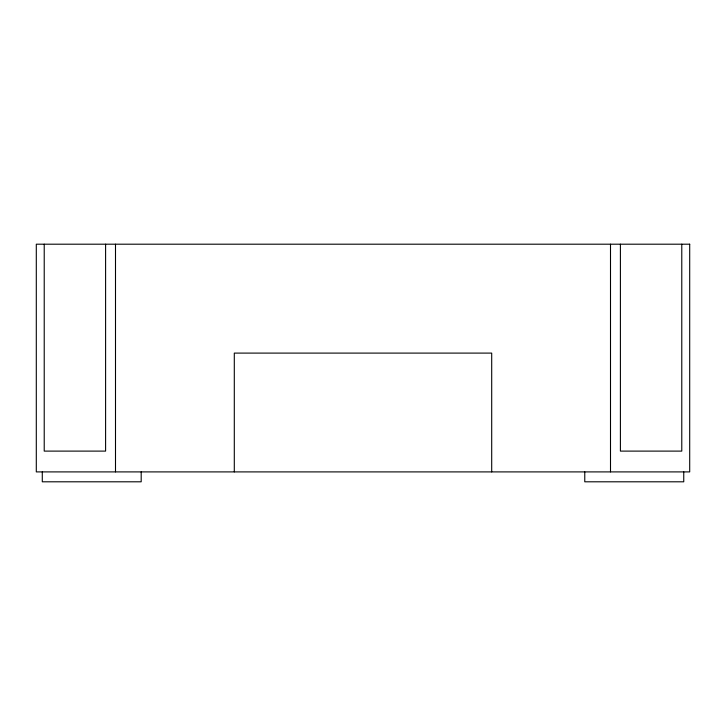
<?xml version="1.0" encoding="UTF-8"?>
<svg xmlns="http://www.w3.org/2000/svg" width="726" height="726" viewBox="0 0 726 726"><rect width="100%" height="100%" fill="white"/><g stroke="black" fill="none" stroke-linecap="round" stroke-linejoin="round"><path stroke-width="1.09" d="M683.747 471.9L683.747 481.801L584.766 481.801L584.766 471.9M681.778 244.199L681.778 451.109L620.403 451.109L620.403 244.199M610.502 244.199L610.502 471.9M491.702 471.9L491.702 353.099L234.298 353.099L234.298 471.9M141.189 471.9L141.189 481.801L42.289 481.801L42.289 471.9M115.498 244.199L115.498 471.9M105.597 244.199L105.597 451.109L44.222 451.109L44.222 244.199M689.7 244.199L36.3 244.199L36.3 471.9L689.7 471.9L689.7 244.199"/></g></svg>
